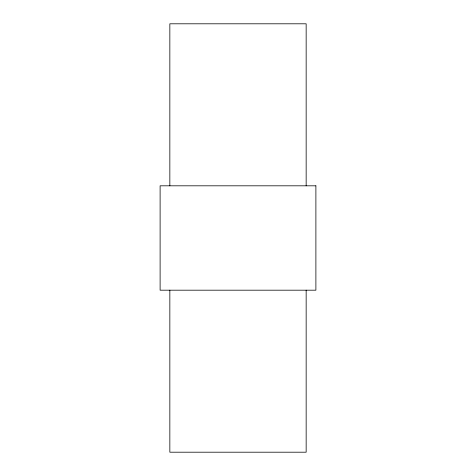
<?xml version="1.0" encoding="UTF-8"?>
<svg xmlns="http://www.w3.org/2000/svg" width="476" height="476" viewBox="0 0 476 476"><rect width="100%" height="100%" fill="white"/><g stroke="black" fill="none" stroke-linecap="round" stroke-linejoin="round"><path stroke-width="0.71" d="M306.157 185.813L306.157 23.8L169.843 23.8L169.843 185.813M306.157 290.187L306.157 452.2L169.843 452.2L169.843 290.187M315.891 185.813L160.109 185.813L160.109 290.187L315.891 290.187L315.891 185.813"/></g></svg>
